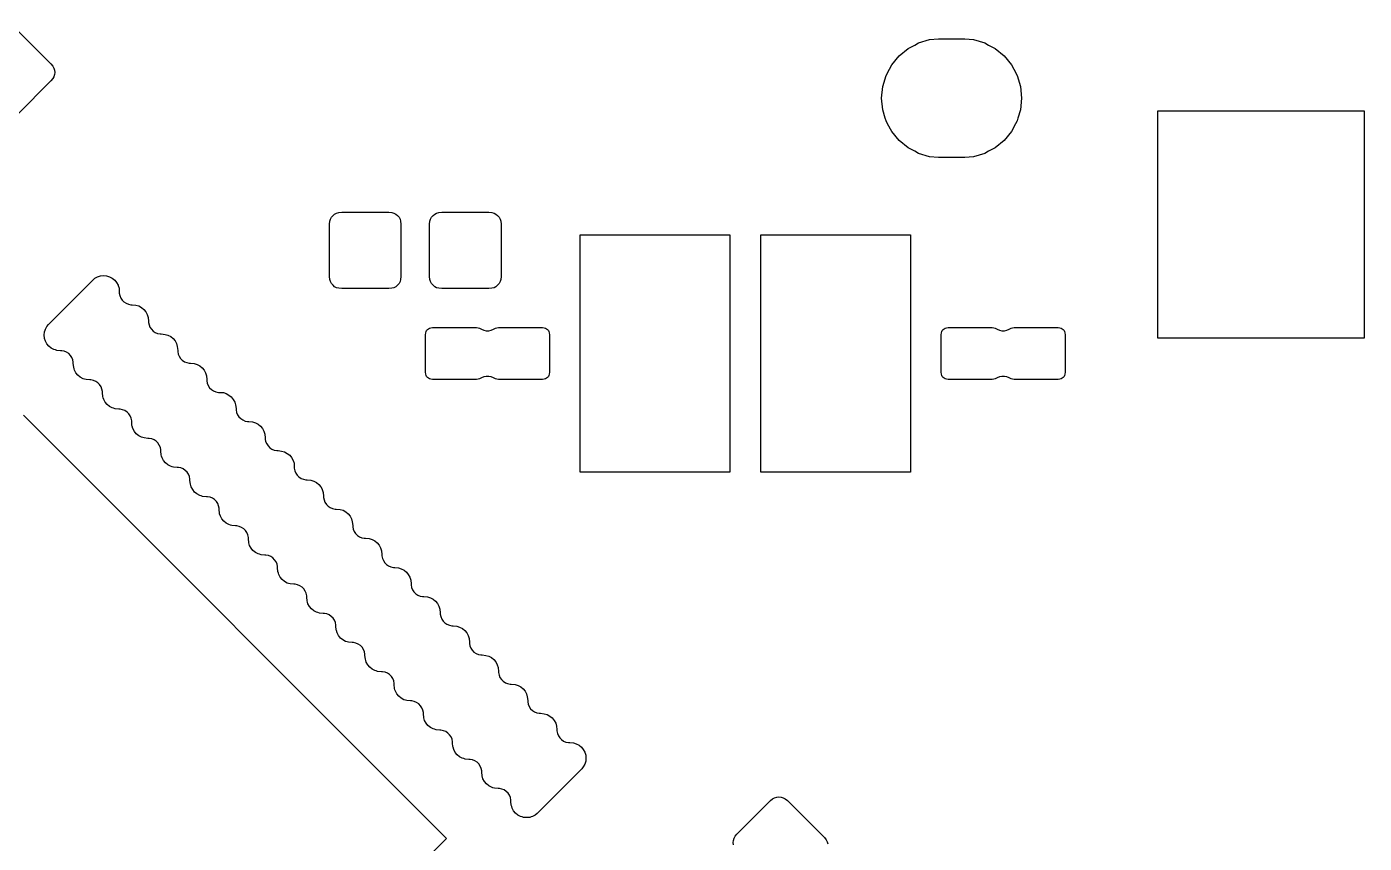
# Model space of a CAD drawing. Extents: x 101.6 to 128, y -161.7 to -98.3.
# Drawn here: x 115.03 to 128, y -126.25 to -118.33 of the extents above; entities that cross this region are included whole.
import ezdxf

# ---------------------------------------------------------------- set-up
doc = ezdxf.new("R2010")
doc.units = 0
doc.layers.add('BLACK', color=7, linetype='CONTINUOUS')

msp = doc.modelspace()

# ---------------------------------------------------------------- linework, layer by layer
at = {"layer": 'BLACK', "linetype": 'CONTINUOUS'}
for p, q in [((114.908, -118.333), (115.267, -118.692)), ((123.578, -118.544), (123.642, -118.51)), ((123.642, -118.51), (123.679, -118.49)), ((123.679, -118.49), (123.787, -118.457)), ((123.679, -118.49), (123.679, -118.49)), ((123.787, -118.457), (123.872, -118.449)), ((123.872, -118.449), (124.128, -118.449)), ((124.128, -118.449), (124.213, -118.457)), ((124.213, -118.457), (124.321, -118.49)), ((124.321, -118.49), (124.321, -118.49)), ((124.321, -118.49), (124.358, -118.51)), ((124.358, -118.51), (124.422, -118.544)), ((123.419, -118.703), (123.491, -118.616)), ((123.491, -118.616), (123.578, -118.544)), ((124.422, -118.544), (124.509, -118.616)), ((124.509, -118.616), (124.581, -118.703)), ((115.267, -118.692), (115.285, -118.714)), ((115.285, -118.714), (115.295, -118.733)), ((115.295, -118.733), (115.301, -118.753)), ((115.301, -118.753), (115.304, -118.775)), ((115.304, -118.775), (115.301, -118.796)), ((123.365, -118.804), (123.398, -118.743)), ((123.398, -118.743), (123.419, -118.703)), ((124.581, -118.703), (124.602, -118.743)), ((124.602, -118.743), (124.635, -118.804)), ((115.267, -118.857), (114.943, -119.182)), ((115.285, -118.836), (115.267, -118.857)), ((115.295, -118.817), (115.285, -118.836)), ((115.301, -118.796), (115.295, -118.817)), ((123.321, -119.025), (123.332, -118.912)), ((123.332, -118.912), (123.365, -118.804)), ((123.365, -118.804), (123.365, -118.804)), ((124.635, -118.804), (124.635, -118.804)), ((124.635, -118.804), (124.668, -118.912)), ((124.668, -118.912), (124.679, -119.025)), ((123.332, -119.138), (123.321, -119.025)), ((124.679, -119.025), (124.668, -119.138)), ((123.357, -119.218), (123.332, -119.138)), ((124.668, -119.138), (124.643, -119.218)), ((125.999, -121.351), (125.999, -119.149)), ((125.999, -119.149), (128.001, -119.149)), ((128.001, -119.149), (128.001, -121.351)), ((123.365, -119.246), (123.357, -119.218)), ((123.38, -119.275), (123.365, -119.246)), ((123.419, -119.347), (123.38, -119.275)), ((124.62, -119.275), (124.581, -119.347)), ((124.635, -119.246), (124.62, -119.275)), ((124.643, -119.218), (124.635, -119.246)), ((123.491, -119.434), (123.419, -119.347)), ((123.578, -119.506), (123.491, -119.434)), ((124.509, -119.434), (124.422, -119.506)), ((124.581, -119.347), (124.509, -119.434)), ((123.642, -119.54), (123.578, -119.506)), ((123.679, -119.56), (123.642, -119.54)), ((123.787, -119.593), (123.679, -119.56)), ((123.679, -119.56), (123.679, -119.56)), ((124.321, -119.56), (124.213, -119.593)), ((124.358, -119.54), (124.321, -119.56)), ((124.321, -119.56), (124.321, -119.56)), ((124.422, -119.506), (124.358, -119.54)), ((123.872, -119.601), (123.787, -119.593)), ((124.128, -119.601), (123.872, -119.601)), ((124.213, -119.593), (124.128, -119.601)), ((117.972, -120.218), (117.978, -120.197)), ((117.978, -120.197), (117.988, -120.178)), ((117.988, -120.178), (118.002, -120.162)), ((118.002, -120.162), (118.018, -120.148)), ((118.018, -120.148), (118.037, -120.138)), ((118.037, -120.138), (118.058, -120.132)), ((118.058, -120.132), (118.086, -120.129)), ((118.086, -120.129), (118.544, -120.129)), ((118.544, -120.129), (118.572, -120.132)), ((118.572, -120.132), (118.593, -120.138)), ((118.593, -120.138), (118.612, -120.148)), ((118.612, -120.148), (118.628, -120.162)), ((118.628, -120.162), (118.642, -120.178)), ((118.642, -120.178), (118.652, -120.197)), ((118.652, -120.197), (118.658, -120.218)), ((118.942, -120.218), (118.948, -120.197)), ((118.948, -120.197), (118.958, -120.178)), ((118.958, -120.178), (118.972, -120.162)), ((118.972, -120.162), (118.988, -120.148)), ((118.988, -120.148), (119.007, -120.138)), ((119.007, -120.138), (119.028, -120.132)), ((119.028, -120.132), (119.056, -120.129)), ((119.056, -120.129), (119.514, -120.129)), ((119.514, -120.129), (119.542, -120.132)), ((119.542, -120.132), (119.563, -120.138)), ((119.563, -120.138), (119.582, -120.148)), ((119.582, -120.148), (119.598, -120.162)), ((119.598, -120.162), (119.612, -120.178)), ((119.612, -120.178), (119.622, -120.197)), ((119.622, -120.197), (119.628, -120.218)), ((117.969, -120.246), (117.972, -120.218)), ((117.969, -120.754), (117.969, -120.246)), ((118.658, -120.218), (118.661, -120.246)), ((118.661, -120.246), (118.661, -120.754)), ((118.939, -120.246), (118.942, -120.218)), ((118.939, -120.754), (118.939, -120.246)), ((119.628, -120.218), (119.631, -120.246)), ((119.631, -120.246), (119.631, -120.754)), ((120.399, -122.651), (120.399, -120.349)), ((120.399, -120.349), (121.851, -120.349)), ((121.851, -120.349), (121.851, -122.651)), ((122.149, -122.651), (122.149, -120.349)), ((122.149, -120.349), (123.601, -120.349)), ((123.601, -120.349), (123.601, -122.651)), ((115.242, -121.219), (115.676, -120.785)), ((115.676, -120.785), (115.694, -120.771)), ((115.694, -120.771), (115.72, -120.757)), ((115.72, -120.757), (115.748, -120.748)), ((115.72, -120.757), (115.72, -120.757)), ((115.748, -120.748), (115.778, -120.745)), ((115.778, -120.745), (115.807, -120.748)), ((115.807, -120.748), (115.836, -120.757)), ((115.836, -120.757), (115.836, -120.757)), ((115.836, -120.757), (115.862, -120.771)), ((115.862, -120.771), (115.885, -120.789)), ((115.885, -120.789), (115.904, -120.812)), ((115.904, -120.812), (115.918, -120.838)), ((115.918, -120.838), (115.918, -120.839)), ((115.918, -120.839), (115.927, -120.867)), ((117.972, -120.782), (117.969, -120.754)), ((117.978, -120.803), (117.972, -120.782)), ((117.988, -120.822), (117.978, -120.803)), ((118.002, -120.838), (117.988, -120.822)), ((118.018, -120.852), (118.002, -120.838)), ((118.037, -120.862), (118.018, -120.852)), ((118.058, -120.868), (118.037, -120.862)), ((118.593, -120.862), (118.572, -120.868)), ((118.612, -120.852), (118.593, -120.862)), ((118.628, -120.838), (118.612, -120.852)), ((118.642, -120.822), (118.628, -120.838)), ((118.652, -120.803), (118.642, -120.822)), ((118.658, -120.782), (118.652, -120.803)), ((118.661, -120.754), (118.658, -120.782)), ((118.942, -120.782), (118.939, -120.754)), ((118.948, -120.803), (118.942, -120.782)), ((118.958, -120.822), (118.948, -120.803)), ((118.972, -120.838), (118.958, -120.822)), ((118.988, -120.852), (118.972, -120.838)), ((119.007, -120.862), (118.988, -120.852)), ((119.028, -120.868), (119.007, -120.862)), ((119.563, -120.862), (119.542, -120.868)), ((119.582, -120.852), (119.563, -120.862)), ((119.598, -120.838), (119.582, -120.852)), ((119.612, -120.822), (119.598, -120.838)), ((119.622, -120.803), (119.612, -120.822)), ((119.628, -120.782), (119.622, -120.803)), ((119.631, -120.754), (119.628, -120.782)), ((115.927, -120.867), (115.93, -120.903)), ((115.93, -120.903), (115.93, -120.915)), ((115.93, -120.915), (115.935, -120.939)), ((115.935, -120.939), (115.944, -120.962)), ((115.944, -120.962), (115.958, -120.982)), ((115.958, -120.982), (115.975, -120.999)), ((118.086, -120.871), (118.058, -120.868)), ((118.544, -120.871), (118.086, -120.871)), ((118.572, -120.868), (118.544, -120.871)), ((119.056, -120.871), (119.028, -120.868)), ((119.514, -120.871), (119.056, -120.871)), ((119.542, -120.868), (119.514, -120.871)), ((115.975, -120.999), (115.996, -121.013)), ((115.996, -121.013), (116.018, -121.022)), ((116.018, -121.022), (116.042, -121.027)), ((116.042, -121.027), (116.055, -121.027)), ((116.055, -121.027), (116.09, -121.031)), ((116.09, -121.031), (116.119, -121.039)), ((116.119, -121.039), (116.119, -121.039)), ((116.119, -121.039), (116.145, -121.053)), ((116.145, -121.053), (116.168, -121.072)), ((116.168, -121.072), (116.187, -121.095)), ((116.187, -121.095), (116.201, -121.121)), ((116.201, -121.121), (116.201, -121.121)), ((116.201, -121.121), (116.209, -121.15)), ((115.213, -121.263), (115.227, -121.237)), ((115.227, -121.237), (115.242, -121.219)), ((116.209, -121.15), (116.213, -121.186)), ((116.213, -121.186), (116.213, -121.198)), ((116.213, -121.198), (116.218, -121.222)), ((116.218, -121.222), (116.227, -121.245)), ((116.227, -121.245), (116.241, -121.265)), ((118.927, -121.26), (118.938, -121.254)), ((118.938, -121.254), (118.95, -121.251)), ((118.95, -121.251), (118.968, -121.249)), ((118.968, -121.249), (119.392, -121.249)), ((119.392, -121.249), (119.41, -121.251)), ((119.41, -121.251), (119.422, -121.254)), ((119.422, -121.254), (119.441, -121.265)), ((119.559, -121.265), (119.578, -121.254)), ((119.578, -121.254), (119.59, -121.251)), ((119.59, -121.251), (119.608, -121.249)), ((119.608, -121.249), (120.032, -121.249)), ((120.032, -121.249), (120.05, -121.251)), ((120.05, -121.251), (120.062, -121.254)), ((120.062, -121.254), (120.073, -121.26)), ((123.927, -121.26), (123.938, -121.254)), ((123.938, -121.254), (123.95, -121.251)), ((123.95, -121.251), (123.968, -121.249)), ((123.968, -121.249), (124.392, -121.249)), ((124.392, -121.249), (124.41, -121.251)), ((124.41, -121.251), (124.422, -121.254)), ((124.422, -121.254), (124.441, -121.265)), ((124.559, -121.265), (124.578, -121.254)), ((124.578, -121.254), (124.59, -121.251)), ((124.59, -121.251), (124.608, -121.249)), ((124.608, -121.249), (125.032, -121.249)), ((125.032, -121.249), (125.05, -121.251)), ((125.05, -121.251), (125.062, -121.254)), ((125.062, -121.254), (125.073, -121.26)), ((115.202, -121.321), (115.205, -121.291)), ((115.205, -121.351), (115.202, -121.321)), ((115.205, -121.291), (115.21, -121.274)), ((115.206, -121.355), (115.205, -121.351)), ((115.213, -121.379), (115.206, -121.355)), ((115.21, -121.274), (115.213, -121.263)), ((115.227, -121.405), (115.213, -121.379)), ((116.241, -121.265), (116.258, -121.282)), ((116.258, -121.282), (116.278, -121.296)), ((116.278, -121.296), (116.301, -121.305)), ((116.301, -121.305), (116.325, -121.31)), ((116.325, -121.31), (116.337, -121.31)), ((116.337, -121.31), (116.373, -121.314)), ((116.373, -121.314), (116.402, -121.322)), ((116.402, -121.322), (116.402, -121.322)), ((116.402, -121.322), (116.428, -121.336)), ((116.428, -121.336), (116.451, -121.355)), ((116.451, -121.355), (116.47, -121.378)), ((116.47, -121.378), (116.484, -121.404)), ((118.899, -121.318), (118.901, -121.3)), ((118.899, -121.682), (118.899, -121.318)), ((118.901, -121.3), (118.904, -121.288)), ((118.904, -121.288), (118.91, -121.277)), ((118.91, -121.277), (118.918, -121.268)), ((118.918, -121.268), (118.927, -121.26)), ((119.441, -121.265), (119.464, -121.274)), ((119.464, -121.274), (119.488, -121.279)), ((119.488, -121.279), (119.512, -121.279)), ((119.512, -121.279), (119.536, -121.274)), ((119.536, -121.274), (119.559, -121.265)), ((120.073, -121.26), (120.082, -121.268)), ((120.082, -121.268), (120.09, -121.277)), ((120.09, -121.277), (120.096, -121.288)), ((120.096, -121.288), (120.099, -121.3)), ((120.099, -121.3), (120.101, -121.318)), ((120.101, -121.318), (120.101, -121.682)), ((123.899, -121.318), (123.901, -121.3)), ((123.899, -121.682), (123.899, -121.318)), ((123.901, -121.3), (123.904, -121.288)), ((123.904, -121.288), (123.91, -121.277)), ((123.91, -121.277), (123.918, -121.268)), ((123.918, -121.268), (123.927, -121.26)), ((124.441, -121.265), (124.464, -121.274)), ((124.464, -121.274), (124.488, -121.279)), ((124.488, -121.279), (124.512, -121.279)), ((124.512, -121.279), (124.536, -121.274)), ((124.536, -121.274), (124.559, -121.265)), ((125.073, -121.26), (125.082, -121.268)), ((125.082, -121.268), (125.09, -121.277)), ((125.09, -121.277), (125.096, -121.288)), ((125.096, -121.288), (125.099, -121.3)), ((125.099, -121.3), (125.101, -121.318)), ((125.101, -121.318), (125.101, -121.682)), ((128.001, -121.351), (125.999, -121.351)), ((115.246, -121.428), (115.227, -121.405)), ((115.269, -121.447), (115.246, -121.428)), ((115.295, -121.461), (115.269, -121.447)), ((115.31, -121.465), (115.295, -121.461)), ((115.324, -121.47), (115.31, -121.465)), ((115.36, -121.473), (115.324, -121.47)), ((115.372, -121.473), (115.36, -121.473)), ((115.396, -121.478), (115.372, -121.473)), ((115.419, -121.487), (115.396, -121.478)), ((115.439, -121.501), (115.419, -121.487)), ((115.456, -121.518), (115.439, -121.501)), ((116.484, -121.404), (116.484, -121.404)), ((116.484, -121.404), (116.492, -121.433)), ((116.492, -121.433), (116.496, -121.469)), ((116.496, -121.469), (116.496, -121.481)), ((116.496, -121.481), (116.501, -121.505)), ((116.501, -121.505), (116.51, -121.527)), ((115.47, -121.539), (115.456, -121.518)), ((115.479, -121.561), (115.47, -121.539)), ((115.484, -121.585), (115.479, -121.561)), ((115.484, -121.598), (115.484, -121.585)), ((115.488, -121.633), (115.484, -121.598)), ((115.492, -121.648), (115.488, -121.633)), ((116.51, -121.527), (116.524, -121.548)), ((116.524, -121.548), (116.541, -121.565)), ((116.541, -121.565), (116.561, -121.579)), ((116.561, -121.579), (116.584, -121.588)), ((116.584, -121.588), (116.608, -121.593)), ((116.608, -121.593), (116.62, -121.593)), ((116.62, -121.593), (116.656, -121.596)), ((116.656, -121.596), (116.684, -121.605)), ((116.684, -121.605), (116.684, -121.605)), ((116.684, -121.605), (116.711, -121.619)), ((116.711, -121.619), (116.734, -121.638)), ((116.734, -121.638), (116.753, -121.661)), ((115.496, -121.662), (115.492, -121.648)), ((115.51, -121.688), (115.496, -121.662)), ((115.529, -121.711), (115.51, -121.688)), ((115.552, -121.73), (115.529, -121.711)), ((115.578, -121.744), (115.552, -121.73)), ((115.593, -121.748), (115.578, -121.744)), ((115.607, -121.753), (115.593, -121.748)), ((115.643, -121.756), (115.607, -121.753)), ((115.655, -121.756), (115.643, -121.756)), ((115.679, -121.761), (115.655, -121.756)), ((115.701, -121.77), (115.679, -121.761)), ((115.722, -121.784), (115.701, -121.77)), ((116.753, -121.661), (116.767, -121.687)), ((116.767, -121.687), (116.767, -121.687)), ((116.767, -121.687), (116.775, -121.716)), ((116.775, -121.716), (116.779, -121.751)), ((116.779, -121.751), (116.779, -121.764)), ((116.779, -121.764), (116.783, -121.788)), ((118.901, -121.7), (118.899, -121.682)), ((118.904, -121.712), (118.901, -121.7)), ((118.91, -121.723), (118.904, -121.712)), ((118.918, -121.732), (118.91, -121.723)), ((118.927, -121.74), (118.918, -121.732)), ((118.938, -121.746), (118.927, -121.74)), ((118.95, -121.749), (118.938, -121.746)), ((118.968, -121.751), (118.95, -121.749)), ((119.392, -121.751), (118.968, -121.751)), ((119.41, -121.749), (119.392, -121.751)), ((119.422, -121.746), (119.41, -121.749)), ((119.441, -121.735), (119.422, -121.746)), ((119.464, -121.726), (119.441, -121.735)), ((119.488, -121.721), (119.464, -121.726)), ((119.512, -121.721), (119.488, -121.721)), ((119.536, -121.726), (119.512, -121.721)), ((119.559, -121.735), (119.536, -121.726)), ((119.578, -121.746), (119.559, -121.735)), ((119.59, -121.749), (119.578, -121.746)), ((119.608, -121.751), (119.59, -121.749)), ((120.032, -121.751), (119.608, -121.751)), ((120.05, -121.749), (120.032, -121.751)), ((120.062, -121.746), (120.05, -121.749)), ((120.073, -121.74), (120.062, -121.746)), ((120.082, -121.732), (120.073, -121.74)), ((120.09, -121.723), (120.082, -121.732)), ((120.096, -121.712), (120.09, -121.723)), ((120.099, -121.7), (120.096, -121.712)), ((120.101, -121.682), (120.099, -121.7)), ((123.901, -121.7), (123.899, -121.682)), ((123.904, -121.712), (123.901, -121.7)), ((123.91, -121.723), (123.904, -121.712)), ((123.918, -121.732), (123.91, -121.723)), ((123.927, -121.74), (123.918, -121.732)), ((123.938, -121.746), (123.927, -121.74)), ((123.95, -121.749), (123.938, -121.746)), ((123.968, -121.751), (123.95, -121.749)), ((124.392, -121.751), (123.968, -121.751)), ((124.41, -121.749), (124.392, -121.751)), ((124.422, -121.746), (124.41, -121.749)), ((124.441, -121.735), (124.422, -121.746)), ((124.464, -121.726), (124.441, -121.735)), ((124.488, -121.721), (124.464, -121.726)), ((124.512, -121.721), (124.488, -121.721)), ((124.536, -121.726), (124.512, -121.721)), ((124.559, -121.735), (124.536, -121.726)), ((124.578, -121.746), (124.559, -121.735)), ((124.59, -121.749), (124.578, -121.746)), ((124.608, -121.751), (124.59, -121.749)), ((125.032, -121.751), (124.608, -121.751)), ((125.05, -121.749), (125.032, -121.751)), ((125.062, -121.746), (125.05, -121.749)), ((125.073, -121.74), (125.062, -121.746)), ((125.082, -121.732), (125.073, -121.74)), ((125.09, -121.723), (125.082, -121.732)), ((125.096, -121.712), (125.09, -121.723)), ((125.099, -121.7), (125.096, -121.712)), ((125.101, -121.682), (125.099, -121.7)), ((115.739, -121.801), (115.722, -121.784)), ((115.753, -121.822), (115.739, -121.801)), ((115.762, -121.844), (115.753, -121.822)), ((115.767, -121.868), (115.762, -121.844)), ((115.767, -121.881), (115.767, -121.868)), ((115.77, -121.916), (115.767, -121.881)), ((116.783, -121.788), (116.793, -121.81)), ((116.793, -121.81), (116.806, -121.831)), ((116.806, -121.831), (116.824, -121.848)), ((116.824, -121.848), (116.844, -121.862)), ((116.844, -121.862), (116.867, -121.871)), ((116.867, -121.871), (116.891, -121.876)), ((116.891, -121.876), (116.903, -121.876)), ((116.903, -121.876), (116.939, -121.879)), ((116.939, -121.879), (116.967, -121.888)), ((116.967, -121.888), (116.967, -121.888)), ((116.967, -121.888), (116.993, -121.902)), ((116.993, -121.902), (117.016, -121.921)), ((115.775, -121.93), (115.77, -121.916)), ((115.779, -121.945), (115.775, -121.93)), ((115.793, -121.971), (115.779, -121.945)), ((115.812, -121.994), (115.793, -121.971)), ((115.835, -122.013), (115.812, -121.994)), ((115.861, -122.027), (115.835, -122.013)), ((115.875, -122.031), (115.861, -122.027)), ((115.89, -122.035), (115.875, -122.031)), ((117.016, -121.921), (117.035, -121.944)), ((117.035, -121.944), (117.049, -121.97)), ((117.049, -121.97), (117.049, -121.97)), ((117.049, -121.97), (117.058, -121.998)), ((117.058, -121.998), (117.062, -122.034)), ((115, -122.097), (119.103, -126.2)), ((115.925, -122.039), (115.89, -122.035)), ((115.938, -122.039), (115.925, -122.039)), ((115.962, -122.044), (115.938, -122.039)), ((115.984, -122.053), (115.962, -122.044)), ((116.005, -122.067), (115.984, -122.053)), ((116.022, -122.084), (116.005, -122.067)), ((116.036, -122.104), (116.022, -122.084)), ((116.045, -122.127), (116.036, -122.104)), ((116.05, -122.151), (116.045, -122.127)), ((116.05, -122.163), (116.05, -122.151)), ((116.053, -122.199), (116.05, -122.163)), ((117.062, -122.034), (117.062, -122.046)), ((117.062, -122.046), (117.066, -122.07)), ((117.066, -122.07), (117.076, -122.093)), ((117.076, -122.093), (117.089, -122.113)), ((117.089, -122.113), (117.107, -122.131)), ((117.107, -122.131), (117.127, -122.144)), ((117.127, -122.144), (117.15, -122.154)), ((117.15, -122.154), (117.174, -122.159)), ((117.174, -122.159), (117.186, -122.159)), ((117.186, -122.159), (117.222, -122.162)), ((117.222, -122.162), (117.25, -122.171)), ((116.055, -122.204), (116.053, -122.199)), ((116.062, -122.228), (116.055, -122.204)), ((116.076, -122.254), (116.062, -122.228)), ((116.095, -122.277), (116.076, -122.254)), ((116.118, -122.296), (116.095, -122.277)), ((117.25, -122.171), (117.25, -122.171)), ((117.25, -122.171), (117.276, -122.185)), ((117.276, -122.185), (117.299, -122.204)), ((117.299, -122.204), (117.318, -122.227)), ((117.318, -122.227), (117.332, -122.253)), ((117.332, -122.253), (117.332, -122.253)), ((117.332, -122.253), (117.341, -122.281)), ((117.341, -122.281), (117.344, -122.317)), ((116.144, -122.31), (116.118, -122.296)), ((116.158, -122.314), (116.144, -122.31)), ((116.172, -122.318), (116.158, -122.314)), ((116.208, -122.322), (116.172, -122.318)), ((116.22, -122.322), (116.208, -122.322)), ((116.244, -122.327), (116.22, -122.322)), ((116.267, -122.336), (116.244, -122.327)), ((116.287, -122.35), (116.267, -122.336)), ((116.305, -122.367), (116.287, -122.35)), ((116.318, -122.387), (116.305, -122.367)), ((116.328, -122.41), (116.318, -122.387)), ((116.333, -122.434), (116.328, -122.41)), ((117.344, -122.317), (117.344, -122.329)), ((117.344, -122.329), (117.349, -122.353)), ((117.349, -122.353), (117.359, -122.376)), ((117.359, -122.376), (117.372, -122.396)), ((117.372, -122.396), (117.389, -122.414)), ((117.389, -122.414), (117.41, -122.427)), ((116.333, -122.446), (116.333, -122.434)), ((116.336, -122.482), (116.333, -122.446)), ((116.34, -122.496), (116.336, -122.482)), ((116.345, -122.51), (116.34, -122.496)), ((116.359, -122.537), (116.345, -122.51)), ((116.378, -122.56), (116.359, -122.537)), ((117.41, -122.427), (117.432, -122.437)), ((117.432, -122.437), (117.457, -122.441)), ((117.457, -122.441), (117.469, -122.441)), ((117.469, -122.441), (117.504, -122.445)), ((117.504, -122.445), (117.533, -122.454)), ((117.533, -122.454), (117.533, -122.454)), ((117.533, -122.454), (117.559, -122.468)), ((117.559, -122.468), (117.582, -122.486)), ((117.582, -122.486), (117.601, -122.509)), ((117.601, -122.509), (117.615, -122.536)), ((117.615, -122.536), (117.615, -122.536)), ((117.615, -122.536), (117.624, -122.564)), ((116.401, -122.578), (116.378, -122.56)), ((116.427, -122.593), (116.401, -122.578)), ((116.441, -122.597), (116.427, -122.593)), ((116.455, -122.601), (116.441, -122.597)), ((116.491, -122.605), (116.455, -122.601)), ((116.503, -122.605), (116.491, -122.605)), ((116.527, -122.609), (116.503, -122.605)), ((116.55, -122.619), (116.527, -122.609)), ((116.57, -122.632), (116.55, -122.619)), ((116.588, -122.65), (116.57, -122.632)), ((116.601, -122.67), (116.588, -122.65)), ((116.611, -122.693), (116.601, -122.67)), ((117.624, -122.564), (117.627, -122.6)), ((117.627, -122.6), (117.627, -122.612)), ((117.627, -122.612), (117.632, -122.636)), ((117.632, -122.636), (117.641, -122.659)), ((117.641, -122.659), (117.655, -122.679)), ((117.655, -122.679), (117.672, -122.696)), ((121.851, -122.651), (120.399, -122.651)), ((123.601, -122.651), (122.149, -122.651)), ((116.615, -122.717), (116.611, -122.693)), ((116.615, -122.729), (116.615, -122.717)), ((116.619, -122.765), (116.615, -122.729)), ((116.623, -122.779), (116.619, -122.765)), ((116.628, -122.793), (116.623, -122.779)), ((116.642, -122.819), (116.628, -122.793)), ((117.672, -122.696), (117.693, -122.71)), ((117.693, -122.71), (117.715, -122.719)), ((117.715, -122.719), (117.739, -122.724)), ((117.739, -122.724), (117.752, -122.724)), ((117.752, -122.724), (117.787, -122.728)), ((117.787, -122.728), (117.816, -122.736)), ((117.816, -122.736), (117.816, -122.736)), ((117.816, -122.736), (117.842, -122.75)), ((117.842, -122.75), (117.865, -122.769)), ((117.865, -122.769), (117.884, -122.792)), ((117.884, -122.792), (117.897, -122.816)), ((116.66, -122.842), (116.642, -122.819)), ((116.683, -122.861), (116.66, -122.842)), ((116.71, -122.875), (116.683, -122.861)), ((116.724, -122.88), (116.71, -122.875)), ((116.738, -122.884), (116.724, -122.88)), ((116.774, -122.888), (116.738, -122.884)), ((116.786, -122.888), (116.774, -122.888)), ((116.81, -122.892), (116.786, -122.888)), ((116.833, -122.902), (116.81, -122.892)), ((116.853, -122.915), (116.833, -122.902)), ((116.871, -122.933), (116.853, -122.915)), ((116.884, -122.953), (116.871, -122.933)), ((117.897, -122.816), (117.898, -122.819)), ((117.898, -122.819), (117.907, -122.847)), ((117.907, -122.847), (117.91, -122.883)), ((117.91, -122.883), (117.91, -122.895)), ((117.91, -122.895), (117.915, -122.919)), ((117.915, -122.919), (117.924, -122.942)), ((116.893, -122.976), (116.884, -122.953)), ((116.898, -123), (116.893, -122.976)), ((116.898, -123.012), (116.898, -123)), ((116.902, -123.048), (116.898, -123.012)), ((116.903, -123.052), (116.902, -123.048)), ((116.91, -123.076), (116.903, -123.052)), ((117.924, -122.942), (117.938, -122.962)), ((117.938, -122.962), (117.955, -122.979)), ((117.955, -122.979), (117.976, -122.993)), ((117.976, -122.993), (117.998, -123.002)), ((117.998, -123.002), (118.022, -123.007)), ((118.022, -123.007), (118.034, -123.007)), ((118.034, -123.007), (118.07, -123.011)), ((118.07, -123.011), (118.099, -123.019)), ((118.099, -123.019), (118.099, -123.019)), ((118.099, -123.019), (118.125, -123.033)), ((118.125, -123.033), (118.148, -123.052)), ((118.148, -123.052), (118.167, -123.075)), ((116.924, -123.102), (116.91, -123.076)), ((116.943, -123.125), (116.924, -123.102)), ((116.966, -123.144), (116.943, -123.125)), ((116.993, -123.158), (116.966, -123.144)), ((117.007, -123.163), (116.993, -123.158)), ((117.021, -123.167), (117.007, -123.163)), ((117.057, -123.17), (117.021, -123.167)), ((117.069, -123.17), (117.057, -123.17)), ((117.093, -123.175), (117.069, -123.17)), ((117.116, -123.185), (117.093, -123.175)), ((117.136, -123.198), (117.116, -123.185)), ((117.153, -123.215), (117.136, -123.198)), ((118.167, -123.075), (118.177, -123.094)), ((118.177, -123.094), (118.181, -123.101)), ((118.181, -123.101), (118.189, -123.13)), ((118.189, -123.13), (118.193, -123.166)), ((118.193, -123.166), (118.193, -123.178)), ((118.193, -123.178), (118.198, -123.202)), ((117.167, -123.236), (117.153, -123.215)), ((117.176, -123.258), (117.167, -123.236)), ((117.181, -123.283), (117.176, -123.258)), ((117.181, -123.295), (117.181, -123.283)), ((117.185, -123.33), (117.181, -123.295)), ((117.186, -123.335), (117.185, -123.33)), ((118.198, -123.202), (118.207, -123.224)), ((118.207, -123.224), (118.221, -123.245)), ((118.221, -123.245), (118.238, -123.262)), ((118.238, -123.262), (118.258, -123.276)), ((118.258, -123.276), (118.281, -123.285)), ((118.281, -123.285), (118.305, -123.29)), ((118.305, -123.29), (118.317, -123.29)), ((118.317, -123.29), (118.353, -123.293)), ((118.353, -123.293), (118.381, -123.302)), ((118.381, -123.302), (118.381, -123.302)), ((118.381, -123.302), (118.408, -123.316)), ((118.408, -123.316), (118.431, -123.335)), ((117.193, -123.359), (117.186, -123.335)), ((117.207, -123.385), (117.193, -123.359)), ((117.226, -123.408), (117.207, -123.385)), ((117.249, -123.427), (117.226, -123.408)), ((117.275, -123.441), (117.249, -123.427)), ((117.29, -123.445), (117.275, -123.441)), ((117.304, -123.45), (117.29, -123.445)), ((117.34, -123.453), (117.304, -123.45)), ((117.352, -123.453), (117.34, -123.453)), ((117.376, -123.458), (117.352, -123.453)), ((117.398, -123.467), (117.376, -123.458)), ((118.431, -123.335), (118.45, -123.358)), ((118.45, -123.358), (118.464, -123.384)), ((118.464, -123.384), (118.464, -123.384)), ((118.464, -123.384), (118.472, -123.413)), ((118.472, -123.413), (118.476, -123.448)), ((118.476, -123.448), (118.476, -123.461)), ((117.419, -123.481), (117.398, -123.467)), ((117.436, -123.498), (117.419, -123.481)), ((117.45, -123.519), (117.436, -123.498)), ((117.459, -123.541), (117.45, -123.519)), ((117.464, -123.565), (117.459, -123.541)), ((117.464, -123.578), (117.464, -123.565)), ((117.467, -123.613), (117.464, -123.578)), ((118.476, -123.461), (118.481, -123.485)), ((118.481, -123.485), (118.49, -123.507)), ((118.49, -123.507), (118.504, -123.528)), ((118.504, -123.528), (118.521, -123.545)), ((118.521, -123.545), (118.541, -123.559)), ((118.541, -123.559), (118.564, -123.568)), ((118.564, -123.568), (118.588, -123.573)), ((118.588, -123.573), (118.6, -123.573)), ((118.6, -123.573), (118.636, -123.576)), ((118.636, -123.576), (118.664, -123.585)), ((118.664, -123.585), (118.664, -123.585)), ((118.664, -123.585), (118.691, -123.599)), ((117.472, -123.628), (117.467, -123.613)), ((117.476, -123.642), (117.472, -123.628)), ((117.49, -123.668), (117.476, -123.642)), ((117.509, -123.691), (117.49, -123.668)), ((117.532, -123.71), (117.509, -123.691)), ((117.558, -123.724), (117.532, -123.71)), ((118.691, -123.599), (118.714, -123.618)), ((118.714, -123.618), (118.732, -123.641)), ((118.732, -123.641), (118.746, -123.667)), ((118.746, -123.667), (118.746, -123.667)), ((118.746, -123.667), (118.755, -123.696)), ((118.755, -123.696), (118.759, -123.731)), ((117.572, -123.728), (117.558, -123.724)), ((117.587, -123.733), (117.572, -123.728)), ((117.622, -123.736), (117.587, -123.733)), ((117.635, -123.736), (117.622, -123.736)), ((117.659, -123.741), (117.635, -123.736)), ((117.681, -123.75), (117.659, -123.741)), ((117.702, -123.764), (117.681, -123.75)), ((117.719, -123.781), (117.702, -123.764)), ((117.733, -123.802), (117.719, -123.781)), ((117.742, -123.824), (117.733, -123.802)), ((117.747, -123.848), (117.742, -123.824)), ((117.747, -123.86), (117.747, -123.848)), ((118.759, -123.731), (118.759, -123.743)), ((118.759, -123.743), (118.763, -123.768)), ((118.763, -123.768), (118.773, -123.79)), ((118.773, -123.79), (118.786, -123.811)), ((118.786, -123.811), (118.804, -123.828)), ((118.804, -123.828), (118.824, -123.841)), ((118.824, -123.841), (118.847, -123.851)), ((117.75, -123.896), (117.747, -123.86)), ((117.755, -123.91), (117.75, -123.896)), ((117.759, -123.925), (117.755, -123.91)), ((117.773, -123.951), (117.759, -123.925)), ((117.792, -123.974), (117.773, -123.951)), ((117.815, -123.993), (117.792, -123.974)), ((118.847, -123.851), (118.871, -123.856)), ((118.871, -123.856), (118.883, -123.856)), ((118.883, -123.856), (118.919, -123.859)), ((118.919, -123.859), (118.947, -123.868)), ((118.947, -123.868), (118.947, -123.868)), ((118.947, -123.868), (118.973, -123.882)), ((118.973, -123.882), (118.996, -123.901)), ((118.996, -123.901), (119.015, -123.924)), ((119.015, -123.924), (119.029, -123.95)), ((119.029, -123.95), (119.029, -123.95)), ((119.029, -123.95), (119.038, -123.978)), ((119.038, -123.978), (119.041, -124.014)), ((117.841, -124.007), (117.815, -123.993)), ((117.855, -124.011), (117.841, -124.007)), ((117.87, -124.015), (117.855, -124.011)), ((117.905, -124.019), (117.87, -124.015)), ((117.918, -124.019), (117.905, -124.019)), ((117.942, -124.024), (117.918, -124.019)), ((117.964, -124.033), (117.942, -124.024)), ((117.985, -124.047), (117.964, -124.033)), ((118.002, -124.064), (117.985, -124.047)), ((118.015, -124.084), (118.002, -124.064)), ((118.025, -124.107), (118.015, -124.084)), ((118.03, -124.131), (118.025, -124.107)), ((119.041, -124.014), (119.041, -124.026)), ((119.041, -124.026), (119.046, -124.05)), ((119.046, -124.05), (119.056, -124.073)), ((119.056, -124.073), (119.069, -124.093)), ((119.069, -124.093), (119.087, -124.111)), ((118.03, -124.143), (118.03, -124.131)), ((118.033, -124.179), (118.03, -124.143)), ((118.035, -124.184), (118.033, -124.179)), ((118.042, -124.207), (118.035, -124.184)), ((118.056, -124.234), (118.042, -124.207)), ((118.075, -124.257), (118.056, -124.234)), ((119.087, -124.111), (119.107, -124.124)), ((119.107, -124.124), (119.13, -124.134)), ((119.13, -124.134), (119.154, -124.138)), ((119.154, -124.138), (119.166, -124.138)), ((119.166, -124.138), (119.202, -124.142)), ((119.202, -124.142), (119.23, -124.151)), ((119.23, -124.151), (119.23, -124.151)), ((119.23, -124.151), (119.256, -124.165)), ((119.256, -124.165), (119.279, -124.184)), ((119.279, -124.184), (119.298, -124.207)), ((119.298, -124.207), (119.308, -124.225)), ((119.308, -124.225), (119.312, -124.233)), ((119.312, -124.233), (119.321, -124.261)), ((118.098, -124.276), (118.075, -124.257)), ((118.124, -124.29), (118.098, -124.276)), ((118.138, -124.294), (118.124, -124.29)), ((118.152, -124.298), (118.138, -124.294)), ((118.188, -124.302), (118.152, -124.298)), ((118.2, -124.302), (118.188, -124.302)), ((118.224, -124.307), (118.2, -124.302)), ((118.247, -124.316), (118.224, -124.307)), ((118.267, -124.329), (118.247, -124.316)), ((118.285, -124.347), (118.267, -124.329)), ((118.298, -124.367), (118.285, -124.347)), ((118.308, -124.39), (118.298, -124.367)), ((119.321, -124.261), (119.324, -124.297)), ((119.324, -124.297), (119.324, -124.309)), ((119.324, -124.309), (119.329, -124.333)), ((119.329, -124.333), (119.338, -124.356)), ((119.338, -124.356), (119.352, -124.376)), ((118.312, -124.414), (118.308, -124.39)), ((118.312, -124.426), (118.312, -124.414)), ((118.316, -124.462), (118.312, -124.426)), ((118.32, -124.476), (118.316, -124.462)), ((118.325, -124.49), (118.32, -124.476)), ((118.339, -124.517), (118.325, -124.49)), ((119.352, -124.376), (119.369, -124.394)), ((119.369, -124.394), (119.39, -124.407)), ((119.39, -124.407), (119.412, -124.417)), ((119.412, -124.417), (119.436, -124.421)), ((119.436, -124.421), (119.449, -124.421)), ((119.449, -124.421), (119.484, -124.425)), ((119.484, -124.425), (119.513, -124.433)), ((119.513, -124.433), (119.513, -124.433)), ((119.513, -124.433), (119.539, -124.447)), ((119.539, -124.447), (119.562, -124.466)), ((119.562, -124.466), (119.581, -124.489)), ((119.581, -124.489), (119.595, -124.516)), ((118.358, -124.54), (118.339, -124.517)), ((118.381, -124.558), (118.358, -124.54)), ((118.407, -124.572), (118.381, -124.558)), ((118.42, -124.576), (118.407, -124.572)), ((118.435, -124.581), (118.42, -124.576)), ((118.471, -124.585), (118.435, -124.581)), ((118.483, -124.585), (118.471, -124.585)), ((118.507, -124.589), (118.483, -124.585)), ((118.53, -124.599), (118.507, -124.589)), ((118.55, -124.612), (118.53, -124.599)), ((118.568, -124.63), (118.55, -124.612)), ((119.595, -124.516), (119.595, -124.516)), ((119.595, -124.516), (119.604, -124.544)), ((119.604, -124.544), (119.607, -124.58)), ((119.607, -124.58), (119.607, -124.592)), ((119.607, -124.592), (119.612, -124.616)), ((119.612, -124.616), (119.621, -124.639)), ((118.581, -124.65), (118.568, -124.63)), ((118.591, -124.673), (118.581, -124.65)), ((118.595, -124.697), (118.591, -124.673)), ((118.595, -124.709), (118.595, -124.697)), ((118.599, -124.745), (118.595, -124.709)), ((118.603, -124.759), (118.599, -124.745)), ((119.621, -124.639), (119.635, -124.659)), ((119.635, -124.659), (119.652, -124.676)), ((119.652, -124.676), (119.673, -124.69)), ((119.673, -124.69), (119.695, -124.699)), ((119.695, -124.699), (119.719, -124.704)), ((119.719, -124.704), (119.731, -124.704)), ((119.731, -124.704), (119.767, -124.708)), ((119.767, -124.708), (119.796, -124.716)), ((119.796, -124.716), (119.796, -124.716)), ((119.796, -124.716), (119.822, -124.73)), ((119.822, -124.73), (119.845, -124.749)), ((119.845, -124.749), (119.864, -124.772)), ((118.607, -124.773), (118.603, -124.759)), ((118.622, -124.799), (118.607, -124.773)), ((118.64, -124.822), (118.622, -124.799)), ((118.663, -124.841), (118.64, -124.822)), ((118.69, -124.855), (118.663, -124.841)), ((118.704, -124.86), (118.69, -124.855)), ((118.718, -124.864), (118.704, -124.86)), ((118.754, -124.867), (118.718, -124.864)), ((118.766, -124.867), (118.754, -124.867)), ((118.79, -124.872), (118.766, -124.867)), ((118.813, -124.882), (118.79, -124.872)), ((118.833, -124.895), (118.813, -124.882)), ((119.864, -124.772), (119.878, -124.798)), ((119.878, -124.798), (119.878, -124.798)), ((119.878, -124.798), (119.886, -124.827)), ((119.886, -124.827), (119.89, -124.863)), ((119.89, -124.863), (119.89, -124.875)), ((119.89, -124.875), (119.895, -124.899)), ((118.85, -124.913), (118.833, -124.895)), ((118.864, -124.933), (118.85, -124.913)), ((118.873, -124.956), (118.864, -124.933)), ((118.878, -124.98), (118.873, -124.956)), ((118.878, -124.992), (118.878, -124.98)), ((118.882, -125.028), (118.878, -124.992)), ((119.895, -124.899), (119.904, -124.922)), ((119.904, -124.922), (119.918, -124.942)), ((119.918, -124.942), (119.935, -124.959)), ((119.935, -124.959), (119.955, -124.973)), ((119.955, -124.973), (119.978, -124.982)), ((119.978, -124.982), (120.002, -124.987)), ((120.002, -124.987), (120.014, -124.987)), ((120.014, -124.987), (120.05, -124.991)), ((120.05, -124.991), (120.079, -124.999)), ((120.079, -124.999), (120.079, -124.999)), ((120.079, -124.999), (120.105, -125.013)), ((120.105, -125.013), (120.128, -125.032)), ((118.883, -125.032), (118.882, -125.028)), ((118.89, -125.056), (118.883, -125.032)), ((118.904, -125.082), (118.89, -125.056)), ((118.923, -125.105), (118.904, -125.082)), ((118.946, -125.124), (118.923, -125.105)), ((118.972, -125.138), (118.946, -125.124)), ((118.987, -125.142), (118.972, -125.138)), ((119.001, -125.147), (118.987, -125.142)), ((120.128, -125.032), (120.147, -125.055)), ((120.147, -125.055), (120.161, -125.081)), ((120.161, -125.081), (120.161, -125.081)), ((120.161, -125.081), (120.169, -125.11)), ((120.169, -125.11), (120.173, -125.145)), ((120.173, -125.145), (120.173, -125.158)), ((119.037, -125.15), (119.001, -125.147)), ((119.049, -125.15), (119.037, -125.15)), ((119.073, -125.155), (119.049, -125.15)), ((119.096, -125.164), (119.073, -125.155)), ((119.116, -125.178), (119.096, -125.164)), ((119.133, -125.195), (119.116, -125.178)), ((119.147, -125.216), (119.133, -125.195)), ((119.156, -125.238), (119.147, -125.216)), ((119.161, -125.262), (119.156, -125.238)), ((119.161, -125.275), (119.161, -125.262)), ((119.165, -125.31), (119.161, -125.275)), ((120.173, -125.158), (120.178, -125.182)), ((120.178, -125.182), (120.187, -125.204)), ((120.187, -125.204), (120.201, -125.225)), ((120.201, -125.225), (120.218, -125.242)), ((120.218, -125.242), (120.238, -125.256)), ((120.238, -125.256), (120.261, -125.265)), ((120.261, -125.265), (120.285, -125.27)), ((120.285, -125.27), (120.297, -125.27)), ((120.297, -125.27), (120.333, -125.273)), ((120.333, -125.273), (120.361, -125.282)), ((119.166, -125.315), (119.165, -125.31)), ((119.173, -125.339), (119.166, -125.315)), ((119.187, -125.365), (119.173, -125.339)), ((119.206, -125.388), (119.187, -125.365)), ((119.229, -125.407), (119.206, -125.388)), ((120.361, -125.282), (120.361, -125.282)), ((120.361, -125.282), (120.388, -125.296)), ((120.388, -125.296), (120.411, -125.315)), ((120.411, -125.315), (120.429, -125.338)), ((120.429, -125.338), (120.443, -125.364)), ((120.443, -125.364), (120.443, -125.364)), ((120.443, -125.364), (120.452, -125.393)), ((120.452, -125.393), (120.455, -125.422)), ((119.255, -125.421), (119.229, -125.407)), ((119.27, -125.425), (119.255, -125.421)), ((119.284, -125.43), (119.27, -125.425)), ((119.319, -125.433), (119.284, -125.43)), ((119.332, -125.433), (119.319, -125.433)), ((119.356, -125.438), (119.332, -125.433)), ((119.378, -125.447), (119.356, -125.438)), ((119.399, -125.461), (119.378, -125.447)), ((119.416, -125.478), (119.399, -125.461)), ((119.43, -125.499), (119.416, -125.478)), ((119.439, -125.521), (119.43, -125.499)), ((119.444, -125.545), (119.439, -125.521)), ((120.415, -125.524), (119.981, -125.958)), ((120.429, -125.506), (120.415, -125.524)), ((120.443, -125.48), (120.429, -125.506)), ((120.452, -125.452), (120.443, -125.48)), ((120.443, -125.48), (120.443, -125.48)), ((120.455, -125.422), (120.452, -125.452)), ((119.444, -125.557), (119.444, -125.545)), ((119.447, -125.593), (119.444, -125.557)), ((119.448, -125.594), (119.447, -125.593)), ((119.456, -125.622), (119.448, -125.594)), ((119.47, -125.648), (119.456, -125.622)), ((119.489, -125.671), (119.47, -125.648)), ((119.512, -125.69), (119.489, -125.671)), ((119.538, -125.704), (119.512, -125.69)), ((119.552, -125.708), (119.538, -125.704)), ((119.567, -125.712), (119.552, -125.708)), ((119.602, -125.716), (119.567, -125.712)), ((119.615, -125.716), (119.602, -125.716)), ((119.639, -125.721), (119.615, -125.716)), ((119.661, -125.73), (119.639, -125.721)), ((119.682, -125.744), (119.661, -125.73)), ((119.699, -125.761), (119.682, -125.744)), ((119.713, -125.781), (119.699, -125.761)), ((119.722, -125.804), (119.713, -125.781)), ((119.727, -125.828), (119.722, -125.804)), ((119.727, -125.84), (119.727, -125.828)), ((119.73, -125.876), (119.727, -125.84)), ((119.735, -125.89), (119.73, -125.876)), ((119.739, -125.905), (119.735, -125.89)), ((119.753, -125.931), (119.739, -125.905)), ((121.918, -126.157), (122.243, -125.833)), ((122.243, -125.833), (122.264, -125.815)), ((122.264, -125.815), (122.283, -125.805)), ((122.283, -125.805), (122.304, -125.799)), ((122.304, -125.799), (122.325, -125.796)), ((122.325, -125.796), (122.347, -125.799)), ((122.347, -125.799), (122.367, -125.805)), ((122.367, -125.805), (122.386, -125.815)), ((122.386, -125.815), (122.408, -125.833)), ((122.408, -125.833), (122.767, -126.192)), ((119.772, -125.954), (119.753, -125.931)), ((119.795, -125.973), (119.772, -125.954)), ((119.821, -125.987), (119.795, -125.973)), ((119.835, -125.991), (119.821, -125.987)), ((119.849, -125.995), (119.835, -125.991)), ((119.879, -125.998), (119.849, -125.995)), ((119.909, -125.995), (119.879, -125.998)), ((119.923, -125.991), (119.909, -125.995)), ((119.937, -125.987), (119.923, -125.991)), ((119.963, -125.973), (119.937, -125.987)), ((119.981, -125.958), (119.963, -125.973)), ((121.891, -126.197), (121.901, -126.178)), ((121.901, -126.178), (121.918, -126.157)), ((119.103, -126.2), (115, -130.303)), ((121.882, -126.239), (121.884, -126.218)), ((121.884, -126.261), (121.882, -126.239)), ((121.884, -126.218), (121.891, -126.197)), ((122.767, -126.192), (122.785, -126.214)), ((122.785, -126.214), (122.795, -126.233)), ((122.795, -126.233), (122.801, -126.253))]:
    msp.add_line(p, q, dxfattribs=at)

doc.saveas('drawing.dxf')
